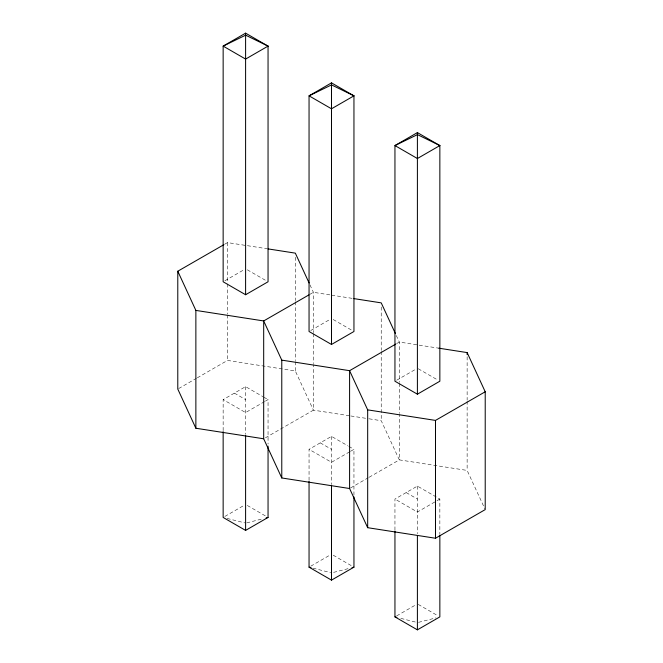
<?xml version="1.0" encoding="UTF-8"?>
<svg xmlns="http://www.w3.org/2000/svg" width="663" height="663" viewBox="0 0 663 663"><rect width="100%" height="100%" fill="white"/><g stroke="black" fill="none" stroke-linecap="round" stroke-linejoin="round"><path stroke-width="0.5" stroke-dasharray="3.31 2.49" d="M224.873 280.781L244.73 269.311M310.781 330.505L330.638 319.036M223.149 430.61L223.149 399.607L245.6 386.645L262.863 396.615M264.595 401.596L245.6 412.568L223.149 399.607M265.457 401.098L268.051 399.607L268.051 444.053M396.681 380.231L415.676 369.266M309.049 480.335L309.049 449.332L331.5 436.37L347.909 445.843M224.873 516.436L244.73 504.974M349.633 451.826L331.5 462.293L309.049 449.332M350.495 451.329L353.951 449.332L353.951 495.841M394.949 530.068L394.949 499.057L417.4 486.095L439.851 499.057L439.851 534.204M310.781 566.169L330.638 554.699M439.851 499.057L417.4 512.018L394.949 499.057M396.681 615.894L415.676 604.921M224.848 244.125L227.508 242.592L266.982 248.733M309.861 294.364L313.408 292.317L330.622 294.994M178.67 388.551L196.43 378.324M197.317 377.811L227.508 360.423L295.325 370.973L313.408 410.148L349.849 415.817M396.648 343.583L399.317 342.05L438.79 348.183M265.465 437.762L313.408 410.148L313.408 364.675M350.478 488.001L368.238 477.774M369.125 477.261L399.317 459.873L467.133 470.423L484.786 508.67M246.711 522.892L262.225 518.922M333.588 572.376L350.072 568.158M418.519 622.35L435.972 617.883M331.633 295.151L352.89 298.458M350.86 415.974L368.073 418.651M369.084 418.809L381.225 420.698L399.317 459.873L399.317 414.4M227.077 518.425L244.763 522.892M312.977 568.158L330.663 572.625M400.85 618.38L415.585 622.101M247.324 269.808L266.319 280.781M333.224 319.533L352.219 330.505M418.27 368.761L438.127 380.231M263.733 397.112L268.051 399.607M348.771 446.34L353.951 449.332M234.37 393.126L245.6 399.607M320.279 442.851L331.5 449.332M406.179 492.576L417.4 499.057M247.324 505.471L266.319 516.436M333.224 555.196L352.219 566.169M418.27 604.424L438.127 615.894M396.3 335.519L399.317 342.05L399.317 382.36M309.969 284.858L313.408 292.317L313.408 332.627M467.133 356.727L467.133 400.137M467.133 401.173L467.133 470.423M417.4 486.095L417.4 533.723M399.317 383.388L399.317 413.364M381.225 307.002L381.225 350.412M381.225 351.448L381.225 420.698M331.5 436.37L331.5 483.998M313.408 333.663L313.408 363.639M295.325 257.277L295.325 300.687M295.325 301.723L295.325 360.631M295.325 361.666L295.325 370.973M245.6 386.645L245.6 434.273M227.508 242.592L227.508 282.902M227.508 283.938L227.508 313.914M227.508 314.942L227.508 360.423"/><path stroke-width="0.99" d="M245.6 33.15L223.149 46.112L223.149 281.775L245.6 294.737L268.051 281.775L268.051 46.112L245.6 33.15L245.6 294.737M331.5 82.875L309.049 95.837L309.049 331.5L331.5 344.462L353.951 331.5L353.951 95.837L331.5 82.875L331.5 344.462M417.4 132.6L394.949 145.562L394.949 381.225L417.4 394.187L439.851 381.225L439.851 145.562L417.4 132.6L417.4 394.187M223.149 431.646L223.149 517.438L245.6 530.4L268.051 517.438L268.051 446.116M309.049 481.371L309.049 567.163L331.5 580.125L353.951 567.163L353.951 496.877M394.949 531.096L394.949 616.888L417.4 629.85L439.851 616.888L439.851 535.232M438.79 348.183L467.133 352.592L485.217 391.775L485.217 509.607L435.492 538.24L367.675 527.69L349.592 488.515L281.775 477.965L263.683 438.782L195.867 428.24L177.783 389.057L177.783 271.225L223.961 244.639M308.975 294.878L263.683 320.95L195.867 310.408L177.783 271.225M395.761 344.089L349.592 370.683L281.775 360.133L263.683 320.95L263.683 438.782M349.592 488.515L349.592 370.683L367.675 409.858L435.492 420.408L485.217 391.775M266.103 517.936L268.051 517.438M352.012 567.661L353.951 567.163M267.993 248.89L295.325 253.142L309.107 282.993M353.901 298.615L381.225 302.867L395.438 333.646M309.049 567.163L311.013 567.661M394.949 616.888L396.922 617.386M467.133 352.592L467.133 354.664M435.492 420.408L435.492 538.24M417.4 535.795L417.4 629.85M367.675 409.858L367.675 527.69M331.5 485.034L331.5 580.125M281.775 360.133L281.775 477.965M245.6 435.309L245.6 530.4M195.867 310.408L195.867 428.24M268.051 46.112L245.6 59.073L223.149 46.112L245.641 35.172L268.051 46.112M353.951 95.837L331.5 108.798L309.049 95.837L331.541 84.897L353.951 95.837M439.851 145.562L417.4 158.523L394.949 145.562L417.45 134.63L439.851 145.562"/></g></svg>
